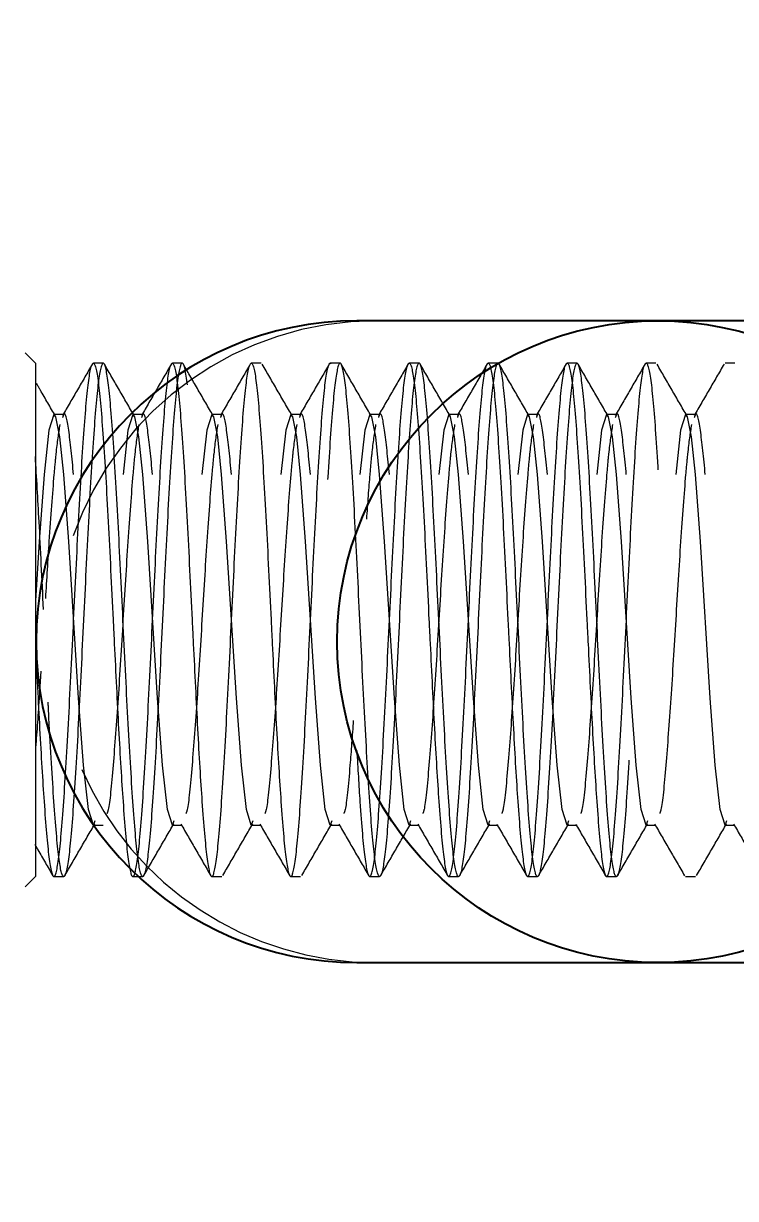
# Model space of a CAD drawing. Header units: millimetres. Extents: x 1293 to 41893, y 1011 to 26911.
# Drawn here: x 14292.98 to 14304.72, y 6996.98 to 7016.35 of the extents above; entities that cross this region are included whole.
import ezdxf

# ---------------------------------------------------------------- set-up
doc = ezdxf.new("R2010")
doc.units = ezdxf.units.MM
doc.header["$LTSCALE"] = 50
doc.linetypes.add('HIDDEN', pattern=[1.905, 1.27, -0.635])
doc.layers.add('CAPA_1', color=7, linetype='Continuous')
doc.styles.add('SLDTEXTSTYLE0', font='TXT', dxfattribs={"width": 0.75})
doc.dimstyles.new('SLDDIMSTYLE0', dxfattribs={"dimtxt": 100, "dimasz": 100, "dimexe": 0, "dimexo": 0.0625, "dimgap": 25, "dimtad": 2, "dimdec": 0, "dimlfac": 1.5, "dimrnd": 1e-09, "dimzin": 12, "dimdsep": 46, "dimtxsty": 'SLDTEXTSTYLE0', "dimsah": 1, "dimcen": 0.09, "dimadec": 0, "dimazin": 3, "dimtfac": 1, "dimtdec": 0, "dimtofl": 0, "dimtmove": 0, "dimatfit": 3, "dimfxl": 1, "dimfrac": 2, "dimtolj": 1, "dimtzin": 12, "dimarcsym": 0})

# ---------------------------------------------------------------- blocks, each defined once
blk = doc.blocks.new('_D_5')
at = {"layer": 'CAPA_1', "transparency": 16777216}
for p, q in [((11574.397, 7831.177), (17588.061, 7831.177)), ((17538.061, 7831.177), (17538.061, 4708.493)), ((16485.165, 4708.493), (17588.061, 4708.493))]:
    blk.add_line(p, q, dxfattribs=at)
for points in [[(17538.061, 7831.177), (17522.676, 7731.177), (17553.445, 7731.177)], [(17538.061, 4708.493), (17553.445, 4808.493), (17522.676, 4808.493)]]:
    blk.add_solid(points, dxfattribs=at)
at = {"layer": 'CAPA_1', "transparency": 16777216, "insert": (17409.154, 6122.057), "char_height": 100, "attachment_point": 1, "rotation": 90, "style": 'SLDTEXTSTYLE0'}
blk.add_mtext('4684', dxfattribs=at)
blk = doc.blocks.new('_D_14')
at = {"layer": 'CAPA_1', "transparency": 16777216}
for p, q in [((14179.915, 6343.653), (14179.915, 7568.725)), ((16745.162, 6492.001), (16745.162, 7568.725)), ((14179.915, 7518.725), (16745.162, 7518.725))]:
    blk.add_line(p, q, dxfattribs=at)
for points in [[(14179.915, 7518.725), (14279.915, 7503.341), (14279.915, 7534.11)], [(16745.162, 7518.725), (16645.162, 7534.11), (16645.162, 7503.341)]]:
    blk.add_solid(points, dxfattribs=at)
at = {"layer": 'CAPA_1', "transparency": 16777216, "insert": (15314.761, 7647.632), "char_height": 100, "attachment_point": 1, "style": 'SLDTEXTSTYLE0'}
blk.add_mtext('3848', dxfattribs=at)
blk = doc.blocks.new('_D_15')
at = {"layer": 'CAPA_1', "transparency": 16777216}
for p, q in [((6530.125, 8742.377), (6530.125, 9415.646)), ((16745.162, 6492.001), (16745.162, 9415.646)), ((6530.125, 9365.646), (16745.162, 9365.646))]:
    blk.add_line(p, q, dxfattribs=at)
for points in [[(6530.125, 9365.646), (6630.125, 9350.262), (6630.125, 9381.031)], [(16745.162, 9365.646), (16645.162, 9381.031), (16645.162, 9350.262)]]:
    blk.add_solid(points, dxfattribs=at)
at = {"layer": 'CAPA_1', "transparency": 16777216, "insert": (11452.921, 9494.553), "char_height": 100, "attachment_point": 1, "style": 'SLDTEXTSTYLE0'}
blk.add_mtext('15323', dxfattribs=at)

msp = doc.modelspace()

# ---------------------------------------------------------------- linework, layer by layer
at = {"color": 7, "linetype": 'Continuous', "lineweight": 25}
for p, q in [((14305.143483, 7011.4512403), (14298.4768163, 7011.4512403)), ((14298.4768163, 7000.8679069), (14305.143483, 7000.8679069))]:
    msp.add_line(p, q, dxfattribs=at)
at = {"color": 1, "linetype": 'HIDDEN', "lineweight": 18}
for p, q in [((14293.1721497, 7010.7527403), (14293.0028163, 7010.9220736)), ((14293.1721497, 7010.7527403), (14293.1721497, 7002.2860736)), ((14294.2923548, 7010.7527403), (14294.1295343, 7010.7527403)), ((14295.5949189, 7010.7527403), (14295.4320984, 7010.7527403)), ((14296.897483, 7010.7527403), (14296.7346625, 7010.7527403)), ((14298.2000471, 7010.7527403), (14298.0372266, 7010.7527403)), ((14299.5026112, 7010.7527403), (14299.3397907, 7010.7527403)), ((14300.8051753, 7010.7527403), (14300.6423548, 7010.7527403)), ((14302.1077394, 7010.7527403), (14301.9449189, 7010.7527403)), ((14303.4103035, 7010.7527403), (14303.247483, 7010.7527403)), ((14304.7128676, 7010.7527403), (14304.5500471, 7010.7527403)), ((14293.6410419, 7009.9067), (14293.4782214, 7009.9067)), ((14294.943606, 7009.9067), (14294.7807855, 7009.9067)), ((14296.2461701, 7009.9067), (14296.0833496, 7009.9067)), ((14297.5487342, 7009.9067), (14297.3859137, 7009.9067)), ((14298.8512983, 7009.9067), (14298.6884778, 7009.9067)), ((14300.1538624, 7009.9067), (14299.9910419, 7009.9067)), ((14301.4564265, 7009.9067), (14301.293606, 7009.9067)), ((14302.7589906, 7009.9067), (14302.5961701, 7009.9067)), ((14304.0615547, 7009.9067), (14303.8987342, 7009.9067)), ((14294.1295035, 7003.1321138), (14294.292324, 7003.1321138)), ((14295.4320676, 7003.1321138), (14295.5948881, 7003.1321138)), ((14296.7346317, 7003.1321138), (14296.8974522, 7003.1321138)), ((14298.0371958, 7003.1321138), (14298.2000163, 7003.1321138)), ((14299.3397599, 7003.1321138), (14299.5025804, 7003.1321138)), ((14300.642324, 7003.1321138), (14300.8051445, 7003.1321138)), ((14301.9448881, 7003.1321138), (14302.1077086, 7003.1321138)), ((14303.2474522, 7003.1321138), (14303.4102727, 7003.1321138)), ((14304.5500163, 7003.1321138), (14304.7128368, 7003.1321138)), ((14293.0028163, 7002.1167403), (14293.1721497, 7002.2860736)), ((14293.4782522, 7002.2860736), (14293.6410727, 7002.2860736)), ((14294.7808163, 7002.2860736), (14294.9436368, 7002.2860736)), ((14296.0833804, 7002.2860736), (14296.2462009, 7002.2860736)), ((14297.3859445, 7002.2860736), (14297.548765, 7002.2860736)), ((14298.6885086, 7002.2860736), (14298.8513292, 7002.2860736)), ((14299.9910727, 7002.2860736), (14300.1538933, 7002.2860736)), ((14301.2936368, 7002.2860736), (14301.4564574, 7002.2860736)), ((14302.5962009, 7002.2860736), (14302.7590215, 7002.2860736)), ((14303.898765, 7002.2860736), (14304.0615856, 7002.2860736))]:
    msp.add_line(p, q, dxfattribs=at)
at = {"color": 1, "linetype": 'HIDDEN', "lineweight": 18, "flags": 128}
for points in [[(14294.1529897, 7003.206282), (14294.1295343, 7003.1321138), (14294.0477417, 7003.3907488), (14293.9673226, 7004.121895), (14293.8847749, 7005.2258037), (14293.7230116, 7007.8130101), (14293.6404639, 7008.9169189), (14293.5765446, 7009.5360717), (14293.5101899, 7009.8655565), (14293.4782522, 7009.9067001), (14293.3964597, 7009.6480651), (14293.3160406, 7008.9169189), (14293.2334928, 7007.8130101), (14293.1721497, 7006.8334263)], [(14295.4555539, 7003.206282), (14295.4320984, 7003.1321138), (14295.3503058, 7003.3907488), (14295.2698867, 7004.121895), (14295.187339, 7005.2258037), (14295.0255757, 7007.8130101), (14294.943028, 7008.9169189), (14294.8791087, 7009.5360717), (14294.812754, 7009.8655565), (14294.7808163, 7009.9067001), (14294.6990238, 7009.6480651), (14294.6186047, 7008.9169189)], [(14296.758118, 7003.206282), (14296.7346625, 7003.1321138), (14296.6528699, 7003.3907488), (14296.5724508, 7004.121895), (14296.4899031, 7005.2258037), (14296.3281398, 7007.8130101), (14296.2455921, 7008.9169189), (14296.1816728, 7009.5360717), (14296.1153181, 7009.8655565), (14296.0833804, 7009.9067001), (14296.0015879, 7009.6480651), (14295.9211688, 7008.9169189)], [(14298.0606821, 7003.206282), (14298.0372266, 7003.1321138), (14297.955434, 7003.3907488), (14297.8750149, 7004.121895), (14297.7924672, 7005.2258037), (14297.6307039, 7007.8130101), (14297.5481562, 7008.9169189), (14297.4842369, 7009.5360717), (14297.4178822, 7009.8655565), (14297.3859445, 7009.9067001), (14297.304152, 7009.6480651), (14297.2237329, 7008.9169189)], [(14299.3632462, 7003.206282), (14299.3397907, 7003.1321138), (14299.2579981, 7003.3907488), (14299.177579, 7004.121895), (14299.0950313, 7005.2258037), (14298.933268, 7007.8130101), (14298.8507203, 7008.9169189), (14298.786801, 7009.5360717), (14298.7204463, 7009.8655565), (14298.6885086, 7009.9067001), (14298.6067161, 7009.6480651), (14298.526297, 7008.9169189)], [(14300.6658103, 7003.206282), (14300.6423548, 7003.1321138), (14300.5605622, 7003.3907488), (14300.4801431, 7004.121895), (14300.3975954, 7005.2258037), (14300.2358321, 7007.8130101), (14300.1532844, 7008.9169189), (14300.0893651, 7009.5360717), (14300.0230104, 7009.8655565), (14299.9910727, 7009.9067001), (14299.9092802, 7009.6480651), (14299.8288611, 7008.9169189)], [(14301.9683744, 7003.206282), (14301.9449189, 7003.1321138), (14301.8631263, 7003.3907488), (14301.7827072, 7004.121895), (14301.7001595, 7005.2258037), (14301.5383962, 7007.8130101), (14301.4558485, 7008.9169189), (14301.3919292, 7009.5360717), (14301.3255745, 7009.8655565), (14301.2936368, 7009.9067001), (14301.2118443, 7009.6480651), (14301.1314252, 7008.9169189)], [(14303.2709385, 7003.206282), (14303.247483, 7003.1321138), (14303.1656904, 7003.3907488), (14303.0852713, 7004.121895), (14303.0027236, 7005.2258037), (14302.8409603, 7007.8130101), (14302.7584126, 7008.9169189), (14302.6944933, 7009.5360717), (14302.6281386, 7009.8655565), (14302.5962009, 7009.9067001), (14302.5144084, 7009.6480651), (14302.4339893, 7008.9169189)], [(14304.5735026, 7003.206282), (14304.5500471, 7003.1321138), (14304.4682545, 7003.3907488), (14304.3878354, 7004.121895), (14304.3052877, 7005.2258037), (14304.1435244, 7007.8130101), (14304.0609767, 7008.9169189), (14303.9970574, 7009.5360717), (14303.9307027, 7009.8655565), (14303.898765, 7009.9067001), (14303.8169725, 7009.6480651), (14303.7365534, 7008.9169189)]]:
    msp.add_lwpolyline(points, dxfattribs=at)
at = {"color": 7, "linetype": 'Continuous', "lineweight": 25}
msp.add_circle((14303.443483, 7006.1595736), 5.2916667, dxfattribs=at)
msp.add_arc((14298.4768163, 7006.1595736), 5.2916667, 90, 270, dxfattribs=at)
at = {"color": 1, "linetype": 'HIDDEN', "lineweight": 18}
for start, end in [(90, 160.76252286), (203.46055705, 270)]:
    msp.add_arc((14298.793483, 7006.1595736), 5.2916667, start, end, dxfattribs=at)
for points, knots in [([(14293.1721497, 7006.1269554), (14293.1955816, 7005.6468809), (14293.2426932, 7004.6816569), (14293.3195302, 7003.4133872), (14293.396215, 7002.5062409), (14293.4782592, 7002.1755979), (14293.5602614, 7002.5065847), (14293.640145, 7003.4483682), (14293.723245, 7004.8570706), (14293.8038933, 7006.5194073), (14293.8845415, 7008.1817417), (14293.9676417, 7009.5904511), (14294.0475243, 7010.5322094), (14294.1295301, 7010.8632901), (14294.211561, 7010.5322972), (14294.2913684, 7009.5901009), (14294.3747457, 7008.1830638), (14294.4341977, 7006.9371644), (14294.492458, 7005.7736198), (14294.5450043, 7004.6828565), (14294.6221716, 7003.4130208), (14294.6987573, 7002.5063444), (14294.7808292, 7002.1755701), (14294.862824, 7002.5065921), (14294.9427095, 7003.4483662), (14295.025809, 7004.8570712), (14295.1064574, 7006.5194072), (14295.1871055, 7008.1817417), (14295.2702059, 7009.5904511), (14295.3500884, 7010.5322094), (14295.4320942, 7010.8632901), (14295.5141251, 7010.5322972), (14295.5939325, 7009.5901009), (14295.6773098, 7008.1830638), (14295.7367618, 7006.9371644), (14295.7950221, 7005.7736198), (14295.8475684, 7004.6828565), (14295.9247357, 7003.4130208), (14296.0013214, 7002.5063444), (14296.0833933, 7002.1755701), (14296.1653881, 7002.5065921), (14296.2452736, 7003.4483662), (14296.3283731, 7004.8570712), (14296.4090215, 7006.5194072), (14296.4896697, 7008.1817417), (14296.57277, 7009.5904511), (14296.6526525, 7010.5322094), (14296.7346583, 7010.8632901), (14296.8166892, 7010.5322972), (14296.8964966, 7009.5901009), (14296.9798739, 7008.1830638), (14297.0393259, 7006.9371644), (14297.0975862, 7005.7736198), (14297.1501325, 7004.6828565), (14297.2272998, 7003.4130208), (14297.3038855, 7002.5063444), (14297.3859574, 7002.1755701), (14297.4679522, 7002.5065922), (14297.5478377, 7003.4483661), (14297.6309372, 7004.8570714), (14297.7115856, 7006.5194063), (14297.7922337, 7008.1817452), (14297.8753342, 7009.5904382), (14297.955216, 7010.5322568), (14298.0372246, 7010.8631119), (14298.1192452, 7010.5329606), (14298.1990909, 7009.5876314), (14298.2719426, 7008.3663817), (14298.3157646, 7007.4691025), (14298.3325525, 7007.1253613)], [0, 0, 0, 0, 0.01387354305, 0.02789374722, 0.04360242679, 0.05939864632, 0.07519486585, 0.09090354542, 0.10674808903, 0.12248613148, 0.13822417394, 0.15406871755, 0.16977739712, 0.18557361665, 0.20136983618, 0.21707851575, 0.23292305935, 0.24866110181, 0.25241254872, 0.26628609178, 0.28030629595, 0.29601497551, 0.31181119504, 0.32760741458, 0.34331609414, 0.35916063775, 0.37489868021, 0.39063672266, 0.40648126627, 0.42218994584, 0.43798616537, 0.4537823849, 0.46949106447, 0.48533560807, 0.50107365053, 0.50482509744, 0.5186986405, 0.53271884467, 0.54842752424, 0.56422374377, 0.5800199633, 0.59572864287, 0.61157318647, 0.62731122893, 0.64304927138, 0.65889381499, 0.67460249456, 0.69039871409, 0.70619493362, 0.72190361319, 0.7377481568, 0.75348619925, 0.75723764616, 0.77111118922, 0.78513139339, 0.80084007296, 0.81663629249, 0.83243251202, 0.84814119159, 0.86398573519, 0.87972377765, 0.8954618201, 0.91130636371, 0.92701504328, 0.94281126281, 0.95860748234, 0.97431616191, 0.99016070552, 1, 1, 1, 1]), ([(14310.2116057, 7007.2621685), (14310.1970852, 7007.5588908), (14310.1555215, 7008.408233), (14310.0849799, 7009.5867871), (14310.0051449, 7010.5331874), (14309.9231214, 7010.863051), (14309.8411136, 7010.5322731), (14309.7612316, 7009.5904338), (14309.6781312, 7008.1817464), (14309.597483, 7006.5194056), (14309.5168349, 7004.8570729), (14309.4337342, 7003.4483609), (14309.3538531, 7002.5066113), (14309.271842, 7002.1754984), (14309.1898309, 7002.5066112), (14309.1099497, 7003.448361), (14309.0268491, 7004.8570725), (14308.9462009, 7006.5194069), (14308.8655528, 7008.1817414), (14308.7824522, 7009.5904529), (14308.702571, 7010.5322027), (14308.6205599, 7010.8633155), (14308.5385488, 7010.5322027), (14308.4586677, 7009.5904529), (14308.375567, 7008.1817414), (14308.2949189, 7006.5194069), (14308.2142708, 7004.8570725), (14308.1311701, 7003.448361), (14308.051289, 7002.5066112), (14307.9692779, 7002.1754984), (14307.8872668, 7002.5066112), (14307.8073856, 7003.448361), (14307.724285, 7004.8570725), (14307.6436368, 7006.5194069), (14307.5629887, 7008.1817414), (14307.4798881, 7009.5904529), (14307.4000069, 7010.5322027), (14307.3179958, 7010.8633155), (14307.2359847, 7010.5322027), (14307.1561036, 7009.5904529), (14307.0730029, 7008.1817414), (14306.9923548, 7006.5194069), (14306.9117067, 7004.8570725), (14306.828606, 7003.448361), (14306.7487248, 7002.5066112), (14306.6667138, 7002.1754984), (14306.5847027, 7002.5066112), (14306.5048215, 7003.448361), (14306.4217209, 7004.8570725), (14306.3410727, 7006.5194069), (14306.2604246, 7008.1817414), (14306.177324, 7009.5904529), (14306.0974428, 7010.5322027), (14306.0154317, 7010.8633155), (14305.9334206, 7010.5322027), (14305.8535395, 7009.5904529), (14305.7704388, 7008.1817414), (14305.6897907, 7006.5194069), (14305.6091426, 7004.8570725), (14305.5260419, 7003.448361), (14305.4461607, 7002.5066112), (14305.3641497, 7002.1754984), (14305.2821386, 7002.5066112), (14305.2022574, 7003.448361), (14305.1191568, 7004.8570725), (14305.0385086, 7006.5194069), (14304.9578605, 7008.1817414), (14304.8747598, 7009.5904529), (14304.7948787, 7010.5322027), (14304.7128676, 7010.8633155), (14304.6308565, 7010.5322027), (14304.5509754, 7009.5904529), (14304.4678747, 7008.1817414), (14304.3872266, 7006.5194069), (14304.3065785, 7004.8570725), (14304.2234778, 7003.448361), (14304.1435966, 7002.5066112), (14304.0615856, 7002.1754984), (14303.9795745, 7002.5066112), (14303.8996933, 7003.448361), (14303.8165927, 7004.8570725), (14303.7359445, 7006.5194069), (14303.6552964, 7008.1817414), (14303.5721957, 7009.5904529), (14303.4923146, 7010.5322027), (14303.4103035, 7010.8633155), (14303.3282924, 7010.5322027), (14303.2484113, 7009.5904529), (14303.1653106, 7008.1817414), (14303.0846625, 7006.5194069), (14303.0040144, 7004.8570725), (14302.9209137, 7003.448361), (14302.8410325, 7002.5066112), (14302.7590215, 7002.1754984), (14302.6770104, 7002.5066112), (14302.5971292, 7003.448361), (14302.5140286, 7004.8570725), (14302.4333804, 7006.5194069), (14302.3527323, 7008.1817414), (14302.2696316, 7009.5904529), (14302.1897505, 7010.5322027), (14302.1077394, 7010.8633155), (14302.0257283, 7010.5322027), (14301.9458472, 7009.5904529), (14301.8627465, 7008.1817414), (14301.7820984, 7006.5194069), (14301.7014503, 7004.8570725), (14301.6183496, 7003.448361), (14301.5384684, 7002.5066112), (14301.4564574, 7002.1754984), (14301.3744463, 7002.5066112), (14301.2945651, 7003.448361), (14301.2114645, 7004.8570725), (14301.1308163, 7006.5194069), (14301.0501682, 7008.1817414), (14300.9670675, 7009.5904529), (14300.8871864, 7010.5322027), (14300.8051753, 7010.8633155), (14300.7231642, 7010.5322027), (14300.6432831, 7009.5904529), (14300.5601824, 7008.1817414), (14300.4795343, 7006.5194069), (14300.3988862, 7004.8570725), (14300.3157855, 7003.448361), (14300.2359043, 7002.5066112), (14300.1538933, 7002.1754984), (14300.0718822, 7002.5066112), (14299.992001, 7003.448361), (14299.9089004, 7004.8570725), (14299.8282522, 7006.5194069), (14299.7476041, 7008.1817414), (14299.6645034, 7009.5904529), (14299.5846223, 7010.5322027), (14299.5026112, 7010.8633155), (14299.4206001, 7010.5322027), (14299.340719, 7009.5904529), (14299.2576183, 7008.1817414), (14299.1769702, 7006.5194069), (14299.096322, 7004.8570725), (14299.0132214, 7003.448361), (14298.9333402, 7002.5066112), (14298.8513292, 7002.1754984), (14298.7693181, 7002.5066112), (14298.6894369, 7003.448361), (14298.6063363, 7004.8570725), (14298.5256881, 7006.5194069), (14298.44504, 7008.1817414), (14298.3619393, 7009.5904529), (14298.2820582, 7010.5322027), (14298.2000471, 7010.8633155), (14298.118036, 7010.5322027), (14298.0381549, 7009.5904529), (14297.9550542, 7008.1817414), (14297.8744061, 7006.5194069), (14297.7937579, 7004.8570725), (14297.7106573, 7003.448361), (14297.6307761, 7002.5066112), (14297.548765, 7002.1754984), (14297.466754, 7002.5066112), (14297.3868728, 7003.448361), (14297.3037722, 7004.8570725), (14297.223124, 7006.5194069), (14297.1424759, 7008.1817414), (14297.0593752, 7009.5904529), (14296.9794941, 7010.5322027), (14296.897483, 7010.8633155), (14296.8154719, 7010.5322027), (14296.7355908, 7009.5904529), (14296.6524901, 7008.1817414), (14296.571842, 7006.5194069), (14296.4911938, 7004.8570725), (14296.4080932, 7003.448361), (14296.328212, 7002.5066112), (14296.2462009, 7002.1754984), (14296.1641899, 7002.5066112), (14296.0843087, 7003.448361), (14296.001208, 7004.8570725), (14295.9205599, 7006.5194069), (14295.8399118, 7008.1817414), (14295.7568111, 7009.5904529), (14295.67693, 7010.5322027), (14295.5949189, 7010.8633155), (14295.5129078, 7010.5322027), (14295.4330267, 7009.5904529), (14295.349926, 7008.1817414), (14295.2692779, 7006.5194069), (14295.1886297, 7004.8570725), (14295.1055291, 7003.448361), (14295.0256479, 7002.5066112), (14294.9436368, 7002.1754984), (14294.8616258, 7002.5066112), (14294.7817446, 7003.448361), (14294.6986439, 7004.8570725), (14294.6179958, 7006.5194069), (14294.5373477, 7008.1817414), (14294.454247, 7009.5904529), (14294.3743659, 7010.5322026), (14294.2923548, 7010.8633155), (14294.2103437, 7010.5322026), (14294.1304626, 7009.5904531), (14294.0473619, 7008.1817404), (14293.9667138, 7006.5194103), (14293.8860655, 7004.8570599), (14293.8029654, 7003.4484084), (14293.7230821, 7002.5064358), (14293.6410793, 7002.1761575), (14293.5590374, 7002.5041576), (14293.479271, 7003.4574948), (14293.4190319, 7004.4420553), (14293.3875661, 7005.076751), (14293.3832023, 7005.1647721)], [0, 0, 0, 0, 0.0026095647, 0.0074696576, 0.0122880761, 0.0171333463, 0.0219786165, 0.026797035, 0.0316571279, 0.0364845531, 0.0413119783, 0.0461720712, 0.0509904897, 0.0558357599, 0.0606810301, 0.0654994486, 0.0703595415, 0.0751869667, 0.0800143919, 0.0848744848, 0.0896929033, 0.0945381735, 0.0993834437, 0.1042018622, 0.1090619551, 0.1138893803, 0.1187168055, 0.1235768984, 0.1283953169, 0.1332405871, 0.1380858573, 0.1429042758, 0.1477643687, 0.1525917939, 0.1574192191, 0.162279312, 0.1670977305, 0.1719430007, 0.1767882709, 0.1816066894, 0.1864667823, 0.1912942075, 0.1961216327, 0.2009817256, 0.2058001441, 0.2106454143, 0.2154906845, 0.220309103, 0.2251691959, 0.2299966211, 0.2348240463, 0.2396841392, 0.2445025577, 0.2493478279, 0.2541930981, 0.2590115166, 0.2638716095, 0.2686990347, 0.2735264599, 0.2783865528, 0.2832049713, 0.2880502415, 0.2928955117, 0.2977139302, 0.3025740231, 0.3074014483, 0.3122288735, 0.3170889664, 0.3219073849, 0.3267526551, 0.3315979253, 0.3364163438, 0.3412764367, 0.3461038619, 0.350931287, 0.35579138, 0.3606097985, 0.3654550687, 0.3703003389, 0.3751187574, 0.3799788503, 0.3848062755, 0.3896337006, 0.3944937936, 0.3993122121, 0.4041574823, 0.4090027524, 0.413821171, 0.4186812639, 0.4235086891, 0.4283361142, 0.4331962072, 0.4380146257, 0.4428598959, 0.447705166, 0.4525235846, 0.4573836775, 0.4622111027, 0.4670385278, 0.4718986207, 0.4767170393, 0.4815623095, 0.4864075796, 0.4912259982, 0.4960860911, 0.5009135162, 0.5057409414, 0.5106010343, 0.5154194529, 0.520264723, 0.5251099932, 0.5299284117, 0.5347885047, 0.5396159298, 0.544443355, 0.5493034479, 0.5541218665, 0.5589671366, 0.5638124068, 0.5686308253, 0.5734909183, 0.5783183434, 0.5831457686, 0.5880058615, 0.5928242801, 0.5976695502, 0.6025148204, 0.6073332389, 0.6121933319, 0.617020757, 0.6218481822, 0.6267082751, 0.6315266936, 0.6363719638, 0.641217234, 0.6460356525, 0.6508957454, 0.6557231706, 0.6605505958, 0.6654106887, 0.6702291072, 0.6750743774, 0.6799196476, 0.6847380661, 0.689598159, 0.6944255842, 0.6992530094, 0.7041131023, 0.7089315208, 0.713776791, 0.7186220612, 0.7234404797, 0.7283005726, 0.7331279978, 0.737955423, 0.7428155159, 0.7476339344, 0.7524792046, 0.7573244748, 0.7621428933, 0.7670029862, 0.7718304114, 0.7766578366, 0.7815179295, 0.786336348, 0.7911816182, 0.7960268884, 0.8008453069, 0.8057053998, 0.810532825, 0.8153602502, 0.8202203431, 0.8250387616, 0.8298840318, 0.834729302, 0.8395477205, 0.8444078134, 0.8492352386, 0.8540626638, 0.8589227567, 0.8637411752, 0.8685864454, 0.8734317156, 0.8782501341, 0.883110227, 0.8879376522, 0.8927650774, 0.8976251703, 0.9024435888, 0.907288859, 0.9121341292, 0.9169525477, 0.9218126406, 0.9266400658, 0.931467491, 0.9363275839, 0.9411460024, 0.9459912726, 0.9508365428, 0.9556549613, 0.9605150542, 0.9653424794, 0.9701699046, 0.9750299975, 0.979848416, 0.9846936862, 0.9895389564, 0.9943573749, 0.9992174678, 1, 1, 1, 1]), ([(14294.1131645, 7010.7389638), (14294.0312255, 7010.5975576), (14293.8673808, 7010.3148029), (14293.7034318, 7010.032227), (14293.621474, 7009.8909677)], [0, 0, 0, 0, 0.5001016518, 1, 1, 1, 1]), ([(14294.8042746, 7009.8842739), (14294.7221166, 7010.0258123), (14294.5577396, 7010.3089939), (14294.3935525, 7010.5923662), (14294.3114285, 7010.7341048)], [0, 0, 0, 0, 0.4998149342, 1, 1, 1, 1]), ([(14295.4157286, 7010.7389638), (14295.3337896, 7010.5975576), (14295.1699449, 7010.3148029), (14295.0059959, 7010.032227), (14294.9240381, 7009.8909677)], [0, 0, 0, 0, 0.5001016518, 1, 1, 1, 1]), ([(14296.1068387, 7009.8842739), (14296.0246807, 7010.0258123), (14295.8603037, 7010.3089939), (14295.6961166, 7010.5923662), (14295.6139926, 7010.7341048)], [0, 0, 0, 0, 0.4998149342, 1, 1, 1, 1]), ([(14296.7182927, 7010.7389638), (14296.6363537, 7010.5975576), (14296.472509, 7010.3148029), (14296.30856, 7010.032227), (14296.2266022, 7009.8909677)], [0, 0, 0, 0, 0.5001016518, 1, 1, 1, 1]), ([(14297.4094028, 7009.8842739), (14297.3272448, 7010.0258123), (14297.1628678, 7010.3089939), (14296.9986807, 7010.5923662), (14296.9165567, 7010.7341048)], [0, 0, 0, 0, 0.4998149342, 1, 1, 1, 1]), ([(14298.0208568, 7010.7389638), (14297.9389178, 7010.5975576), (14297.7750731, 7010.3148029), (14297.6111241, 7010.032227), (14297.5291663, 7009.8909677)], [0, 0, 0, 0, 0.5001016518, 1, 1, 1, 1]), ([(14298.7119669, 7009.8842739), (14298.6298089, 7010.0258123), (14298.4654319, 7010.3089939), (14298.3012448, 7010.5923662), (14298.2191209, 7010.7341048)], [0, 0, 0, 0, 0.4998149342, 1, 1, 1, 1]), ([(14298.4749531, 7004.3672579), (14298.492142, 7004.0722163), (14298.5367466, 7003.3065925), (14298.6064927, 7002.5138183), (14298.6885099, 7002.1735624), (14298.7705194, 7002.5071266), (14298.850401, 7003.4482219), (14298.9335015, 7004.8571097), (14299.0141496, 7006.5193969), (14299.0947979, 7008.1817445), (14299.1778982, 7009.5904503), (14299.2577807, 7010.5322096), (14299.3397865, 7010.86329), (14299.4218174, 7010.5322972), (14299.5016248, 7009.5901009), (14299.5850021, 7008.1830638), (14299.6444541, 7006.9371644), (14299.7027144, 7005.7736198), (14299.7552607, 7004.6828565), (14299.832428, 7003.4130208), (14299.9090137, 7002.5063444), (14299.9910856, 7002.1755701), (14300.0730804, 7002.5065921), (14300.1529659, 7003.4483662), (14300.2360654, 7004.8570712), (14300.3167138, 7006.5194072), (14300.397362, 7008.1817417), (14300.4804623, 7009.5904511), (14300.5603448, 7010.5322094), (14300.6423506, 7010.8632901), (14300.7243815, 7010.5322972), (14300.8041889, 7009.5901009), (14300.8875662, 7008.1830638), (14300.9470182, 7006.9371644), (14301.0052785, 7005.7736198), (14301.0578248, 7004.6828565), (14301.1349921, 7003.4130208), (14301.2115778, 7002.5063444), (14301.2936497, 7002.1755701), (14301.3756445, 7002.5065921), (14301.45553, 7003.4483662), (14301.5386295, 7004.8570712), (14301.6192779, 7006.5194072), (14301.6999261, 7008.1817417), (14301.7830264, 7009.5904511), (14301.8629089, 7010.5322094), (14301.9449147, 7010.8632901), (14302.0269456, 7010.5322972), (14302.106753, 7009.5901009), (14302.1901304, 7008.1830638), (14302.2495823, 7006.9371644), (14302.3078426, 7005.7736198), (14302.3603889, 7004.6828565), (14302.4375562, 7003.4130208), (14302.5141419, 7002.5063444), (14302.5962138, 7002.1755701), (14302.6782086, 7002.5065921), (14302.7580941, 7003.4483662), (14302.8411936, 7004.8570712), (14302.921842, 7006.5194072), (14303.0024902, 7008.1817417), (14303.0855905, 7009.5904511), (14303.165473, 7010.5322094), (14303.2474788, 7010.8632901), (14303.3295097, 7010.5322972), (14303.4093171, 7009.5901009), (14303.4926945, 7008.1830638), (14303.5521464, 7006.9371644), (14303.6104067, 7005.7736198), (14303.662953, 7004.6828565), (14303.7401203, 7003.4130208), (14303.816706, 7002.5063444), (14303.8987779, 7002.1755701), (14303.9807727, 7002.5065921), (14304.0606582, 7003.4483662), (14304.1437577, 7004.8570712), (14304.2244061, 7006.5194072), (14304.3050543, 7008.1817417), (14304.3881546, 7009.5904511), (14304.4680371, 7010.5322094), (14304.5500429, 7010.8632901), (14304.6320738, 7010.5322972), (14304.7118812, 7009.5901009), (14304.7952586, 7008.1830638), (14304.8547105, 7006.9371644), (14304.9129708, 7005.7736198), (14304.9655171, 7004.6828565), (14305.0426844, 7003.4130208), (14305.1192701, 7002.5063444), (14305.201342, 7002.1755701), (14305.2833368, 7002.5065921), (14305.3632223, 7003.4483662), (14305.4463218, 7004.8570712), (14305.5269702, 7006.5194072), (14305.6076184, 7008.1817417), (14305.6907187, 7009.5904511), (14305.7706012, 7010.5322094), (14305.852607, 7010.8632901), (14305.9346379, 7010.5322972), (14306.0144453, 7009.5901009), (14306.0978227, 7008.1830638), (14306.1572746, 7006.9371644), (14306.2155349, 7005.7736198), (14306.2680812, 7004.6828565), (14306.3452485, 7003.4130208), (14306.4218342, 7002.5063444), (14306.5039061, 7002.1755701), (14306.5859009, 7002.5065921), (14306.6657864, 7003.4483662), (14306.7488859, 7004.8570712), (14306.8295343, 7006.5194072), (14306.9101825, 7008.1817417), (14306.9932828, 7009.5904511), (14307.0731653, 7010.5322094), (14307.1551711, 7010.8632901), (14307.237202, 7010.5322972), (14307.3170094, 7009.5901009), (14307.4003868, 7008.1830638), (14307.4598387, 7006.9371644), (14307.518099, 7005.7736198), (14307.5706453, 7004.6828565), (14307.6478126, 7003.4130208), (14307.7243983, 7002.5063444), (14307.8064702, 7002.1755701), (14307.888465, 7002.5065921), (14307.9683505, 7003.4483662), (14308.05145, 7004.8570712), (14308.1320984, 7006.5194072), (14308.2127466, 7008.1817417), (14308.2958469, 7009.5904511), (14308.3757294, 7010.5322094), (14308.4577352, 7010.8632901), (14308.5397661, 7010.5322972), (14308.6195735, 7009.5901009), (14308.7029509, 7008.1830638), (14308.7624028, 7006.9371644), (14308.8206631, 7005.7736198), (14308.8732094, 7004.6828565), (14308.9503767, 7003.4130208), (14309.0269624, 7002.5063444), (14309.1090343, 7002.1755701), (14309.1910291, 7002.5065922), (14309.2709146, 7003.4483658), (14309.3540141, 7004.8570724), (14309.4346625, 7006.5194025), (14309.5153108, 7008.1817591), (14309.5984106, 7009.5903859), (14309.6782949, 7010.5324508), (14309.7602943, 7010.8623834), (14309.842349, 7010.5356725), (14309.9220678, 7009.5775362), (14309.9779317, 7008.6784404), (14310.0050862, 7008.1356459), (14310.0050979, 7008.1354129)], [0, 0, 0, 0, 0.00440827, 0.0114393246, 0.0185095613, 0.025579798, 0.0326108526, 0.0397027187, 0.0467469158, 0.053791113, 0.060882979, 0.0679140337, 0.0749842703, 0.082054507, 0.0890855616, 0.0961774277, 0.1032216248, 0.1049007366, 0.1111104017, 0.1173857108, 0.1244167655, 0.1314870021, 0.1385572388, 0.1455882934, 0.1526801595, 0.1597243566, 0.1667685538, 0.1738604199, 0.1808914745, 0.1879617112, 0.1950319478, 0.2020630024, 0.2091548685, 0.2161990657, 0.2178781774, 0.2240878425, 0.2303631517, 0.2373942063, 0.244464443, 0.2515346796, 0.2585657342, 0.2656576003, 0.2727017975, 0.2797459946, 0.2868378607, 0.2938689153, 0.300939152, 0.3080093886, 0.3150404433, 0.3221323093, 0.3291765065, 0.3308556182, 0.3370652833, 0.3433405925, 0.3503716471, 0.3574418838, 0.3645121204, 0.3715431751, 0.3786350411, 0.3856792383, 0.3927234355, 0.3998153015, 0.4068463561, 0.4139165928, 0.4209868295, 0.4280178841, 0.4351097502, 0.4421539473, 0.4438330591, 0.4500427241, 0.4563180333, 0.4633490879, 0.4704193246, 0.4774895613, 0.4845206159, 0.491612482, 0.4986566791, 0.5057008763, 0.5127927423, 0.519823797, 0.5268940336, 0.5339642703, 0.5409953249, 0.548087191, 0.5551313881, 0.5568104999, 0.563020165, 0.5692954741, 0.5763265288, 0.5833967654, 0.5904670021, 0.5974980567, 0.6045899228, 0.6116341199, 0.6186783171, 0.6257701832, 0.6328012378, 0.6398714745, 0.6469417111, 0.6539727657, 0.6610646318, 0.668108829, 0.6697879407, 0.6759976058, 0.682272915, 0.6893039696, 0.6963742063, 0.7034444429, 0.7104754975, 0.7175673636, 0.7246115608, 0.7316557579, 0.738747624, 0.7457786786, 0.7528489153, 0.7599191519, 0.7669502066, 0.7740420726, 0.7810862698, 0.7827653815, 0.7889750466, 0.7952503558, 0.8022814104, 0.8093516471, 0.8164218837, 0.8234529384, 0.8305448044, 0.8375890016, 0.8446331988, 0.8517250648, 0.8587561194, 0.8658263561, 0.8728965928, 0.8799276474, 0.8870195134, 0.8940637106, 0.8957428223, 0.9019524874, 0.9082277966, 0.9152588512, 0.9223290879, 0.9293993246, 0.9364303792, 0.9435222452, 0.9505664424, 0.9576106396, 0.9647025056, 0.9717335603, 0.9788037969, 0.9858740336, 0.9929050882, 0.9999969543, 1, 1, 1, 1]), ([(14299.3234209, 7010.7389638), (14299.2414819, 7010.5975576), (14299.0776372, 7010.3148029), (14298.9136882, 7010.032227), (14298.8317304, 7009.8909677)], [0, 0, 0, 0, 0.5001016518, 1, 1, 1, 1]), ([(14300.0145311, 7009.8842739), (14299.932373, 7010.0258123), (14299.767996, 7010.3089939), (14299.6038089, 7010.5923662), (14299.521685, 7010.7341048)], [0, 0, 0, 0, 0.4998149342, 1, 1, 1, 1]), ([(14300.625985, 7010.7389638), (14300.544046, 7010.5975576), (14300.3802013, 7010.3148029), (14300.2162523, 7010.032227), (14300.1342945, 7009.8909677)], [0, 0, 0, 0, 0.5001016518, 1, 1, 1, 1]), ([(14301.3170952, 7009.8842739), (14301.2349371, 7010.0258123), (14301.0705601, 7010.3089939), (14300.906373, 7010.5923662), (14300.8242491, 7010.7341048)], [0, 0, 0, 0, 0.4998149342, 1, 1, 1, 1]), ([(14301.9285491, 7010.7389638), (14301.8466101, 7010.5975576), (14301.6827654, 7010.3148029), (14301.5188164, 7010.032227), (14301.4368586, 7009.8909677)], [0, 0, 0, 0, 0.5001016518, 1, 1, 1, 1]), ([(14302.6196593, 7009.8842739), (14302.5375012, 7010.0258123), (14302.3731242, 7010.3089939), (14302.2089371, 7010.5923662), (14302.1268132, 7010.7341048)], [0, 0, 0, 0, 0.4998149342, 1, 1, 1, 1]), ([(14303.2311132, 7010.7389638), (14303.1491742, 7010.5975576), (14302.9853295, 7010.3148029), (14302.8213805, 7010.032227), (14302.7394227, 7009.8909677)], [0, 0, 0, 0, 0.5001016518, 1, 1, 1, 1]), ([(14303.9222234, 7009.8842739), (14303.8400653, 7010.0258123), (14303.6756883, 7010.3089939), (14303.5115012, 7010.5923662), (14303.4293773, 7010.7341048)], [0, 0, 0, 0, 0.4998149342, 1, 1, 1, 1]), ([(14304.5336773, 7010.7389638), (14304.4517383, 7010.5975576), (14304.2878936, 7010.3148029), (14304.1239446, 7010.032227), (14304.0419868, 7009.8909677)], [0, 0, 0, 0, 0.5001016518, 1, 1, 1, 1]), ([(14293.5017105, 7009.8842739), (14293.4195431, 7010.0258029), (14293.3161955, 7010.2038137), (14293.2129673, 7010.3819444), (14293.1918115, 7010.4184507)], [0, 0, 0, 0, 0.79505862927, 1, 1, 1, 1]), ([(14293.8032844, 7008.9169189), (14293.7765791, 7009.1871513), (14293.7230192, 7009.729126), (14293.6616373, 7009.9778743), (14293.6280279, 7009.8763451), (14293.6215142, 7009.8566678)], [0, 0, 0, 0, 0.4449721179, 0.8924308258, 1, 1, 1, 1]), ([(14295.1058485, 7008.9169189), (14295.0791432, 7009.1871513), (14295.0255833, 7009.729126), (14294.9642014, 7009.9778743), (14294.930592, 7009.8763451), (14294.9240783, 7009.8566678)], [0, 0, 0, 0, 0.4449721179, 0.8924308258, 1, 1, 1, 1]), ([(14296.4084126, 7008.9169189), (14296.3817073, 7009.1871513), (14296.3281474, 7009.729126), (14296.2667655, 7009.9778743), (14296.2331561, 7009.8763451), (14296.2266424, 7009.8566678)], [0, 0, 0, 0, 0.4449721179, 0.8924308258, 1, 1, 1, 1]), ([(14297.7109767, 7008.9169189), (14297.6842714, 7009.1871513), (14297.6307115, 7009.729126), (14297.5693296, 7009.9778743), (14297.5357202, 7009.8763451), (14297.5292065, 7009.8566678)], [0, 0, 0, 0, 0.4449721179, 0.8924308258, 1, 1, 1, 1]), ([(14299.0135408, 7008.9169189), (14298.9868355, 7009.1871513), (14298.9332756, 7009.729126), (14298.8718937, 7009.9778743), (14298.8382843, 7009.8763451), (14298.8317706, 7009.8566678)], [0, 0, 0, 0, 0.4449721179, 0.8924308258, 1, 1, 1, 1]), ([(14300.3161049, 7008.9169189), (14300.2893996, 7009.1871513), (14300.2358397, 7009.729126), (14300.1744578, 7009.9778743), (14300.1408484, 7009.8763451), (14300.1343347, 7009.8566678)], [0, 0, 0, 0, 0.4449721179, 0.8924308258, 1, 1, 1, 1]), ([(14301.618669, 7008.9169189), (14301.5919637, 7009.1871513), (14301.5384038, 7009.729126), (14301.4770219, 7009.9778743), (14301.4434125, 7009.8763451), (14301.4368988, 7009.8566678)], [0, 0, 0, 0, 0.4449721179, 0.8924308258, 1, 1, 1, 1]), ([(14302.9212331, 7008.9169189), (14302.8945278, 7009.1871513), (14302.8409679, 7009.729126), (14302.779586, 7009.9778743), (14302.7459766, 7009.8763451), (14302.7394629, 7009.8566678)], [0, 0, 0, 0, 0.4449721179, 0.8924308258, 1, 1, 1, 1]), ([(14304.2237972, 7008.9169189), (14304.1970919, 7009.1871513), (14304.143532, 7009.729126), (14304.0821501, 7009.9778743), (14304.0485408, 7009.8763451), (14304.042027, 7009.8566678)], [0, 0, 0, 0, 0.4449721179, 0.8924308258, 1, 1, 1, 1]), ([(14293.5756072, 7009.7392345), (14293.5536533, 7009.5984993), (14293.5210273, 7009.3893498), (14293.4628315, 7008.7469028), (14293.4034218, 7007.9568951), (14293.356896, 7007.191508), (14293.3373573, 7006.8700796)], [0, 0, 0, 0, 0.2750458751, 0.4087513069, 0.7517020158, 1, 1, 1, 1]), ([(14294.8781713, 7009.7392345), (14294.8562186, 7009.5984152), (14294.8235942, 7009.3891408), (14294.7653878, 7008.7474883), (14294.6985057, 7007.8497767), (14294.6180287, 7006.5210168), (14294.5373542, 7005.1825759), (14294.4541848, 7004.0874258), (14294.3944658, 7003.4325607), (14294.3604167, 7003.3435574), (14294.3535317, 7003.3255605)], [0, 0, 0, 0, 0.1249011453, 0.1856181495, 0.3413555744, 0.4960433054, 0.6507310364, 0.8064684613, 0.9608667854, 1, 1, 1, 1]), ([(14296.1807354, 7009.7392345), (14296.1587827, 7009.5984152), (14296.1261583, 7009.3891408), (14296.0679519, 7008.7474883), (14296.0010698, 7007.8497767), (14295.9205928, 7006.5210168), (14295.8399183, 7005.1825759), (14295.7567489, 7004.0874258), (14295.69703, 7003.4325607), (14295.6629808, 7003.3435574), (14295.6560958, 7003.3255605)], [0, 0, 0, 0, 0.1249011453, 0.1856181495, 0.3413555744, 0.4960433054, 0.6507310364, 0.8064684613, 0.9608667854, 1, 1, 1, 1]), ([(14297.4832995, 7009.7392345), (14297.4613468, 7009.5984152), (14297.4287224, 7009.3891408), (14297.370516, 7008.7474883), (14297.3036339, 7007.8497767), (14297.2231569, 7006.5210168), (14297.1424824, 7005.1825759), (14297.059313, 7004.0874258), (14296.9995941, 7003.4325607), (14296.9655449, 7003.3435574), (14296.9586599, 7003.3255605)], [0, 0, 0, 0, 0.1249011453, 0.1856181495, 0.3413555744, 0.4960433054, 0.6507310364, 0.8064684613, 0.9608667854, 1, 1, 1, 1]), ([(14298.7858636, 7009.7392345), (14298.7639082, 7009.5971477), (14298.7312798, 7009.3859895), (14298.6818895, 7008.8514549), (14298.6524839, 7008.4390971), (14298.633907, 7008.1785909)], [0, 0, 0, 0, 0.4310204254, 0.6405482799, 1, 1, 1, 1]), ([(14300.0884277, 7009.7392345), (14300.066475, 7009.5984152), (14300.0338506, 7009.3891408), (14299.9756442, 7008.7474883), (14299.9087621, 7007.8497767), (14299.8282851, 7006.5210168), (14299.7476106, 7005.1825759), (14299.6644412, 7004.0874258), (14299.6047223, 7003.4325607), (14299.5706731, 7003.3435574), (14299.5637881, 7003.3255605)], [0, 0, 0, 0, 0.12490114526, 0.18561814949, 0.3413555744, 0.49604330541, 0.65073103642, 0.80646846132, 0.96086678539, 1, 1, 1, 1]), ([(14301.3909918, 7009.7392345), (14301.3690391, 7009.5984152), (14301.3364147, 7009.3891408), (14301.2782083, 7008.7474883), (14301.2113262, 7007.8497767), (14301.1308492, 7006.5210168), (14301.0501747, 7005.1825759), (14300.9670053, 7004.0874258), (14300.9072864, 7003.4325607), (14300.8732372, 7003.3435574), (14300.8663522, 7003.3255605)], [0, 0, 0, 0, 0.1249011453, 0.1856181495, 0.3413555744, 0.4960433054, 0.6507310364, 0.8064684613, 0.9608667854, 1, 1, 1, 1]), ([(14302.6935559, 7009.7392345), (14302.6716032, 7009.5984152), (14302.6389788, 7009.3891408), (14302.5807724, 7008.7474883), (14302.5138903, 7007.8497767), (14302.4334133, 7006.5210168), (14302.3527388, 7005.1825759), (14302.2695694, 7004.0874258), (14302.2098505, 7003.4325607), (14302.1758013, 7003.3435574), (14302.1689164, 7003.3255605)], [0, 0, 0, 0, 0.1249011453, 0.1856181495, 0.3413555744, 0.4960433054, 0.6507310364, 0.8064684613, 0.9608667854, 1, 1, 1, 1]), ([(14303.99612, 7009.7392345), (14303.9741673, 7009.5984152), (14303.9415429, 7009.3891408), (14303.8833365, 7008.7474883), (14303.8164544, 7007.8497767), (14303.7359774, 7006.5210168), (14303.6553029, 7005.1825759), (14303.5721335, 7004.0874258), (14303.5124146, 7003.4325607), (14303.4783654, 7003.3435574), (14303.4714805, 7003.3255605)], [0, 0, 0, 0, 0.1249011453, 0.1856181495, 0.3413555744, 0.4960433054, 0.6507310364, 0.8064684613, 0.9608667854, 1, 1, 1, 1]), ([(14293.3068597, 7006.6907495), (14293.2828258, 7007.1889242), (14293.2382704, 7008.1124694), (14293.1930003, 7008.8670566), (14293.1721497, 7009.2146077)], [0, 0, 0, 0, 0.5394155464, 1, 1, 1, 1]), ([(14293.1721497, 7006.8334263), (14293.1721497, 7006.7243815), (14293.1721497, 7006.5544171), (14293.1721497, 7006.3879536), (14293.1721497, 7006.3282887)], [0, 0, 0, 0, 0.6415737179, 1, 1, 1, 1]), ([(14293.2626161, 7005.674686), (14293.2532763, 7005.5221098), (14293.2233898, 7005.0338784), (14293.1930251, 7004.6362285), (14293.1721497, 7004.3628474)], [0, 0, 0, 0, 0.31250792884, 1, 1, 1, 1]), ([(14298.4175976, 7004.8619404), (14298.3990592, 7004.6062683), (14298.3531052, 7003.9724951), (14298.3021578, 7003.4336783), (14298.2681089, 7003.3437454), (14298.261224, 7003.3255605)], [0, 0, 0, 0, 0.3504253608, 0.8686521901, 1, 1, 1, 1]), ([(14293.6601465, 7002.3047091), (14293.7422704, 7002.4464477), (14293.9064576, 7002.72982), (14294.0708345, 7003.0130016), (14294.1529926, 7003.15454)], [0, 0, 0, 0, 0.5001850658, 1, 1, 1, 1]), ([(14294.9627106, 7002.3047091), (14295.0448345, 7002.4464477), (14295.2090217, 7002.72982), (14295.3733986, 7003.0130016), (14295.4555567, 7003.15454)], [0, 0, 0, 0, 0.5001850658, 1, 1, 1, 1]), ([(14295.5731391, 7003.1514872), (14295.6553413, 7003.0098438), (14295.8198141, 7002.7264395), (14295.9840737, 7002.4429631), (14296.0662376, 7002.3011661)], [0, 0, 0, 0, 0.4997927547, 1, 1, 1, 1]), ([(14296.2652747, 7002.3047091), (14296.3473986, 7002.4464477), (14296.5115858, 7002.72982), (14296.6759627, 7003.0130016), (14296.7581208, 7003.15454)], [0, 0, 0, 0, 0.5001850658, 1, 1, 1, 1]), ([(14296.8757032, 7003.1514872), (14296.9579054, 7003.0098438), (14297.1223782, 7002.7264395), (14297.2866378, 7002.4429631), (14297.3688017, 7002.3011661)], [0, 0, 0, 0, 0.4997927547, 1, 1, 1, 1]), ([(14297.5678388, 7002.3047091), (14297.6499628, 7002.4464477), (14297.8141499, 7002.72982), (14297.9785268, 7003.0130016), (14298.0606849, 7003.15454)], [0, 0, 0, 0, 0.5001850658, 1, 1, 1, 1]), ([(14298.1782673, 7003.1514872), (14298.2604695, 7003.0098438), (14298.4249423, 7002.7264395), (14298.5892019, 7002.4429631), (14298.6713658, 7002.3011661)], [0, 0, 0, 0, 0.4997927547, 1, 1, 1, 1]), ([(14298.8704029, 7002.3047091), (14298.9525269, 7002.4464477), (14299.116714, 7002.72982), (14299.2810909, 7003.0130016), (14299.363249, 7003.15454)], [0, 0, 0, 0, 0.5001850658, 1, 1, 1, 1]), ([(14299.4808314, 7003.1514872), (14299.5630336, 7003.0098438), (14299.7275064, 7002.7264395), (14299.891766, 7002.4429631), (14299.9739299, 7002.3011661)], [0, 0, 0, 0, 0.4997927547, 1, 1, 1, 1]), ([(14300.172967, 7002.3047091), (14300.255091, 7002.4464477), (14300.4192781, 7002.72982), (14300.583655, 7003.0130016), (14300.6658131, 7003.15454)], [0, 0, 0, 0, 0.5001850658, 1, 1, 1, 1]), ([(14300.7833955, 7003.1514872), (14300.8655977, 7003.0098438), (14301.0300705, 7002.7264395), (14301.1943301, 7002.4429631), (14301.276494, 7002.3011661)], [0, 0, 0, 0, 0.4997927547, 1, 1, 1, 1]), ([(14301.4755311, 7002.3047091), (14301.5576551, 7002.4464477), (14301.7218422, 7002.72982), (14301.8862191, 7003.0130016), (14301.9683772, 7003.15454)], [0, 0, 0, 0, 0.5001850658, 1, 1, 1, 1]), ([(14302.0859596, 7003.1514872), (14302.1681618, 7003.0098438), (14302.3326346, 7002.7264395), (14302.4968943, 7002.4429631), (14302.5790581, 7002.3011661)], [0, 0, 0, 0, 0.4997927547, 1, 1, 1, 1]), ([(14302.7780952, 7002.3047091), (14302.8602192, 7002.4464477), (14303.0244063, 7002.72982), (14303.1887832, 7003.0130016), (14303.2709413, 7003.15454)], [0, 0, 0, 0, 0.5001850658, 1, 1, 1, 1]), ([(14303.3885237, 7003.1514872), (14303.470726, 7003.0098438), (14303.6351987, 7002.7264395), (14303.7994584, 7002.4429631), (14303.8816222, 7002.3011661)], [0, 0, 0, 0, 0.4997927547, 1, 1, 1, 1]), ([(14304.0806593, 7002.3047091), (14304.1627833, 7002.4464477), (14304.3269704, 7002.72982), (14304.4913474, 7003.0130016), (14304.5735054, 7003.15454)], [0, 0, 0, 0, 0.5001850658, 1, 1, 1, 1]), ([(14304.6910878, 7003.1514872), (14304.7732901, 7003.0098438), (14304.9377628, 7002.7264395), (14305.1020225, 7002.4429631), (14305.1841863, 7002.3011661)], [0, 0, 0, 0, 0.4997927547, 1, 1, 1, 1]), ([(14293.1641792, 7002.8133806), (14293.1809755, 7002.7844338), (14293.2800306, 7002.6137221), (14293.3789573, 7002.442967), (14293.4611094, 7002.3011661)], [0, 0, 0, 0, 0.1695654783, 1, 1, 1, 1])]:
    msp.add_open_spline(points, degree=3, knots=knots, dxfattribs=at)

# ---------------------------------------------------------------- dimensions: what is measured, and where the dimension line sits
at = {"layer": 'CAPA_1'}
for base, p1, picture, middle in [((16745.1618891, 9365.6463094), (6530.1246702, 8678.8772747), '_D_15', (11637.6432797, 9365.6463094)), ((16745.1618891, 7518.725443), (14179.9148163, 6280.1529069), '_D_14', (15462.5383527, 7518.725443))]:
    dim = msp.add_linear_dim(base=base, p1=p1, p2=(16745.1618891, 6428.5014528), dimstyle='SLDDIMSTYLE0', dxfattribs=at)
    dim.commit()
    dim.dimension.update_dxf_attribs({"geometry": picture, "text_midpoint": middle, "dimtype": 160})
dim = msp.add_linear_dim(base=(17538.0605071, 4708.4929069), p1=(11510.8968592, 7831.1769069), p2=(16421.6646746, 4708.4929069), angle=90, dimstyle='SLDDIMSTYLE0', dxfattribs=at)
dim.commit()
dim.dimension.update_dxf_attribs({"geometry": '_D_5', "text_midpoint": (17538.0605071, 6269.8349069), "dimtype": 160})

doc.saveas('drawing.dxf')
